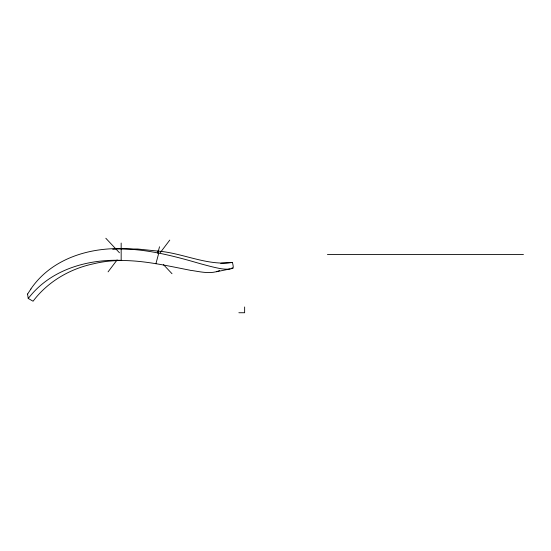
<?xml version="1.0" encoding="UTF-8"?>
<svg xmlns="http://www.w3.org/2000/svg" width="551" height="551" viewBox="0 0 551 551"><rect width="100%" height="100%" fill="white"/><g stroke="black" fill="none" stroke-linecap="round" stroke-linejoin="round"><path stroke-width="0.83" d="M157.765 253.302L159.521 246.772M155.905 263.729L158.771 253.116L157.414 251.042L137.674 249.024L118.093 248.942M30.856 288.979C53.481 255.788 96.79 245.037 134.857 249.61C156.98 251.607 178.545 257.358 199.806 263.557C206.653 265.424 213.512 267.331 220.503 268.619C222.68 268.978 224.884 269.205 227.095 269.17C228.038 269.157 228.975 269.088 229.912 268.95C234.023 268.447 233.624 267.745 232.446 262.441L221.509 263.206L220.82 263.674M108.072 271.857L117.136 259.9M160.189 252.737L169.756 240.112M219.553 270.575C210.344 274.556 199.999 271.609 190.515 270.314M232.446 262.441C207.231 266.147 182.546 252.847 157.414 251.042M216.371 271.767L230.118 268.922M112.741 249.314L117.714 248.956M231.42 268.227L233.101 268.11M189.985 270.217C158.351 264.046 125.38 255.85 93.291 263.86C69.722 268.867 47.627 281.83 33.067 301.211L28.225 298.449L27.55 293.952M327.432 254.583L523.45 254.583M238.865 312.741L244.637 312.741L244.637 306.976M121.737 260.368C89.055 259.122 53.984 268.633 31.896 294.055A104.986 99.208 57.5 0 0 28.225 298.449M163.482 264.638L172.002 273.709M105.826 238.259L119.464 252.771M121.165 243.053L121.165 260.347M27.646 294.02A103.767 94.986 67.3 0 1 30.939 289.048"/></g></svg>
